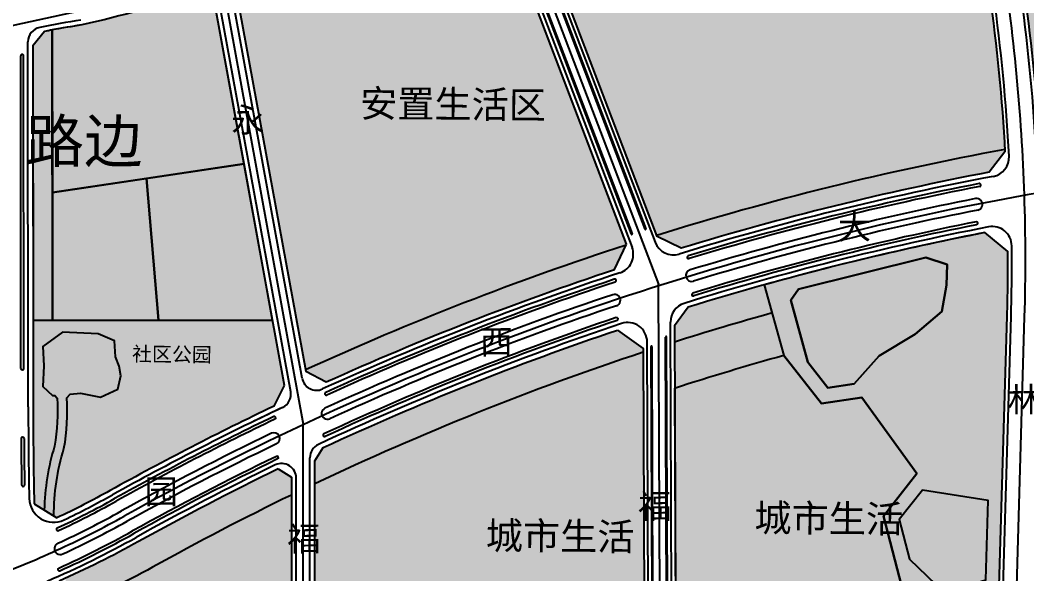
# Model space of a CAD drawing. Extents: x 2442 to 11417, y 1140 to 9206.
# Drawn here: x 4040 to 5074, y 6611 to 7179 of the extents above; entities that cross this region are included whole.
import ezdxf

# ---------------------------------------------------------------- set-up
doc = ezdxf.new("R2010")
doc.units = 0
doc.header["$LTSCALE"] = 1000
doc.header["$MEASUREMENT"] = 0
doc.linetypes.add('DASHDOT', pattern=[25.4, 12.7, -6.35, 0, -6.35])
for name, color, linetype in [('DIM2', 5, 'Continuous'), ('FGX', 212, 'Continuous'), ('RD-中线', 7, 'DASHDOT'), ('RD-侧石线', 5, 'Continuous'), ('RD-红线', 1, 'Continuous'), ('RD-绿线', 3, 'Continuous'), ('YD-A2', 21, 'Continuous'), ('YD-B1', 240, 'Continuous'), ('YD-E1', 131, 'Continuous'), ('YD-E2', 126, 'Continuous'), ('YD-G1', 100, 'Continuous'), ('YD-G2', 94, 'Continuous'), ('YD-R1', 51, 'Continuous'), ('YD-R2', 50, 'Continuous'), ('YD-U12', 144, 'Continuous'), ('路名', 7, 'Continuous')]:
    doc.layers.add(name, color=color, linetype=linetype)
doc.layers.add('T700', color=10, linetype='Continuous', lineweight=13)
doc.styles.add('STYLE5', font='simhei.ttf', dxfattribs={"height": 16})
doc.styles.add('黑体', font='simhei.ttf')

msp = doc.modelspace()

# ---------------------------------------------------------------- hatches: boundary and pattern name
at = {"layer": 'YD-A2'}
msp.add_hatch(color=256, dxfattribs=at).paths.add_polyline_path([(4169.793875471056, 7016.580943154296), (4073.242562177256, 7002.129366808569), (4073.342916722471, 6871.03373714844), (4182.077596558145, 6871.033737148951)])
at = {"layer": 'YD-B1'}
msp.add_hatch(color=256, dxfattribs=at).paths.add_polyline_path([(4270.103920619331, 7031.595117754753), (4169.793875470998, 7016.580943154295), (4182.077596558191, 6871.033737150348), (4299.505970202987, 6871.033737149979)])
at = {"layer": 'YD-E1'}
for points in [[(4922.635188990138, 6834.561406293949), (4959.754695824678, 6856.819011040497), (4986.976130063669, 6879.900906619923), (4991.925166360154, 6907.104606816546), (4992.678634245125, 6928.065565692541), (4970.731310560142, 6935.459152796692), (4839.934560817332, 6902.786760047701), (4831.897717302767, 6891.441854408762), (4849.220308013129, 6827.96655395069), (4869.842513233161, 6801.587144586568), (4897.063562004638, 6805.708949202431)], [(4137.943454056598, 6833.29911311899), (4136.967330612606, 6849.709210939938), (4120.355542109664, 6856.857385117792), (4083.701029451739, 6858.793426062839), (4063.36357867404, 6844.038690256081), (4064.520540242651, 6824.05144678131), (4063.395014937674, 6802.972719933661), (4073.402246616342, 6793.529626384907), (4075.551919868671, 6793.725646514762), (4077.942604489912, 6790.831252704669, -0.06141340826409002), (4075.356470707338, 6741.661040635889, 0.06878588657832559), (4064.828810125195, 6676.042094103359), (4074.773456774201, 6669.825986460901, -0.07590597790079652), (4085.09427650072, 6739.306895584392, 0.06192268102694781), (4087.931390504658, 6791.340429987369), (4091.343525291672, 6795.165620028073), (4102.045557562597, 6796.141495665535), (4122.790455411334, 6791.79417844148), (4140.334152100091, 6800.075113875488), (4143.469337099756, 6813.913834381668), (4141.877987599009, 6823.945630210609)], [(4953.978057618009, 6625.453331740991), (4989.941542966035, 6591.146606711389), (5032.107440492397, 6604.286692887945), (5034.648432249473, 6685.725186868356), (4967.05547839742, 6696.517575076718), (4943.352219581768, 6666.294804574222)]]:
    msp.add_hatch(color=256, dxfattribs=at).paths.add_polyline_path(points)
at = {"layer": 'YD-E2'}
h = msp.add_hatch(color=256, dxfattribs=at)
edge = h.paths.add_edge_path()
edge.add_line((4880.735541313672, 6465.795523828965), (5023.92675430489, 6455.707058661255))
edge.add_line((5023.926754304885, 6455.707058661722), (5039.936712626943, 6469.51869867243))
edge.add_arc((3063.783077821341, 6621.639741336965), 1981.999999994134, 355.5981464737637, 358.3112523362528)
edge.add_line((5044.922229821988, 6563.230320975952), (5054.116373145582, 6875.078601523187))
edge.add_arc((3072.97722113969, 6933.488021884616), 1981.999999999388, 358.3112523362452, 360.2298825423195)
edge.add_line((5054.96126823367, 6941.440195330727), (5031.114772403756, 6960.98654640379))
edge.add_arc((5602.343308362852, 4046.437188495399), 2969.999999996338, 101.0889574996785, 105.5806874122826)
edge.add_line((4804.61570148624, 6907.299063037344), (4824.827486811406, 6834.8142630183))
edge.add_line((4824.827486811297, 6834.814263017834), (4863.422810588048, 6785.444089720968))
edge.add_line((4863.422810588105, 6785.444089720969), (4904.683763319968, 6791.691813198569))
edge.add_line((4904.683763319968, 6791.691813198569), (4961.351661090715, 6713.551165677387))
edge.add_line((4961.351661090712, 6713.551165677853), (4926.965160239386, 6669.706758808971))
edge.add_line((4926.965160239328, 6669.70675880897), (4947.839108964428, 6589.475646040406))
edge.add_line((4947.839108964494, 6589.475646039941), (4912.759877141005, 6557.393997342291))
edge.add_line((4912.759877141001, 6557.393997342757), (4899.428508473167, 6527.629341177968))
edge.add_line((4899.428508473171, 6527.629341177502), (4880.735541313672, 6465.795523828966))
h.paths.add_polyline_path([(5030.262994137673, 6565.426084410698), (5014.960119060886, 6570.068548731121), (4990.399024928211, 6573.602516090807), (4954.698499151293, 6575.421822212766), (4925.178127885072, 6548.424019492018), (4913.509596245187, 6522.371943304844), (4906.66520895041, 6499.731632098818), (4933.185475107763, 6478.457078277931), (4973.848983787924, 6479.112620794906), (5013.807677873949, 6493.151855720213), (5027.854030216316, 6506.87318853834)], flags=16)
h.paths.add_polyline_path([(5034.648432249525, 6685.725186868823), (4967.055478397479, 6696.517575076718), (4943.352219581771, 6666.294804573757), (4953.978057618242, 6625.453331740992), (4989.941542966273, 6591.146606710926), (5032.107440492391, 6604.28669288841)], flags=16)
h.paths.add_polyline_path([(4839.934560816866, 6902.786760047697), (4970.731310560026, 6935.459152796691), (4992.67863424512, 6928.065565693007), (4991.92516636015, 6907.104606817012), (4986.976130063893, 6879.900906620857), (4959.754695823391, 6856.819011041415), (4922.635188990142, 6834.561406293484), (4897.063562004925, 6805.708949202899), (4869.842513233223, 6801.587144586103), (4849.2203080129, 6827.966553950222), (4831.897717302592, 6891.44185440876)], flags=16)
at = {"layer": 'YD-G1'}
msp.add_hatch(color=256, dxfattribs=at).paths.add_polyline_path([(4299.505970203047, 6871.033737149979), (4182.077596558191, 6871.033737150348), (4073.342916722471, 6871.03373714844), (4053.342910862544, 6871.03373714893), (4053.410986090006, 6782.105380294504, 0.005020537598240933), (4054.487345800651, 6682.506240864011), (4064.828810125195, 6676.042094103359, -0.06878588657832269), (4075.356470707338, 6741.661040635886, 0.06141340826409347), (4077.942604489912, 6790.831252704669), (4075.551919868672, 6793.725646514762), (4073.402246616344, 6793.529626384906), (4063.395014937672, 6802.972719933661), (4064.520540242653, 6824.051446781308), (4063.36357867404, 6844.038690256081), (4083.701029451739, 6858.793426062838), (4120.355542109666, 6856.857385117793), (4136.967330612606, 6849.709210939937), (4137.9434540566, 6833.29911311899), (4141.877987599009, 6823.945630210608), (4143.469337099756, 6813.913834381668), (4140.334152100091, 6800.075113875488), (4122.79045541133, 6791.794178441479), (4102.045557562593, 6796.141495665535), (4091.343525291672, 6795.165620028072), (4087.931390504658, 6791.340429987369, -0.06192268102695007), (4085.09427650072, 6739.30689558439, 0.07590597790079441), (4074.773456774201, 6669.825986460901), (4077.794290284743, 6667.937751822283, 0.01586365280175482), (4132.524668913207, 6696.066061961632, -0.01563117452365073), (4300.942134896743, 6782.722076017205), (4311.802128091331, 6803.885762276758)])
at = {"layer": 'YD-G2'}
for points in [[(4073.114761165778, 7169.078995614654, 0.002190946807823458), (4065.234847544132, 7167.566343384294), (4053.127189150746, 7152.836355926862), (4053.342910862561, 6871.03373714893), (4073.342916722471, 6871.03373714844)], [(5035.679847685682, 7022.977549772545), (5051.908529200004, 7043.737185039366, 0.0003276427555014397), (5051.762340385823, 7046.330619549242, 0.03022623462674754), (4694.069872977614, 6958.058621056996), (4694.533120836873, 6956.842873940724), (4719.052634354866, 6944.832880113396, -0.0269277506087524)], [(4650.774126090882, 6923.139483020306), (4662.61733157908, 6948.06002555337, 0.02899240617554948), (4333.273133750292, 6819.875648582049), (4333.524116942461, 6818.505056789523), (4354.456430299855, 6807.538117387797, -0.0262614111459221)], [(4804.615701486247, 6907.299063037314, 0.006869191568545555), (4726.320697835925, 6884.303356204156), (4712.219980984615, 6865.118049138769), (4712.282489915087, 6848.470689266527, -0.008908691712262403), (4812.673556101106, 6878.401468344715)], [(4680.321141950186, 6838.116812775972), (4680.306349426808, 6842.056353226758), (4653.919800125874, 6860.934097181826, 0.02743190230630268), (4351.489093991906, 6740.182487213966), (4342.806539518986, 6726.577712977934), (4342.806539519152, 6702.970103388546, -0.03094513984686411)], [(4318.806539519113, 6691.457672916289), (4318.806539518982, 6709.763786019542), (4305.296050613137, 6718.247138911717, 0.01363068534830002), (4161.629988506311, 6643.5981634771, -0.02036458909450908), (4086.695452202146, 6605.934605180302, 0.001637810120077131), (4087.98017794509, 6573.662638167091, 0.0232283932540082), (4176.1826483029, 6617.364214234854, -0.01366935168505509)]]:
    msp.add_hatch(color=256, dxfattribs=at).paths.add_polyline_path(points)
at = {"layer": 'YD-R1'}
msp.add_hatch(color=256, dxfattribs=at).paths.add_polyline_path([(5418.187740284706, 7376.204742607593), (5303.716473295173, 7487.976821809782), (5230.298737378616, 7543.842354166913), (5013.136312867748, 7504.144215810591), (5042.107483479205, 7374.906202226449, -0.04011573876810538), (5087.328163017379, 7054.790466024117), (5089.545792823519, 7053.019751478701, -0.02189756625467563), (5354.47985112575, 7086.348981055385, 0.02249394606383713), (5332.047904703781, 7237.022356925541), (5435.048145768669, 7261.77285533956)])
at = {"layer": 'YD-R2'}
for points in [[(5006.979292476281, 7367.031546878403), (4985.301767099689, 7463.733207872177), (4967.903322039267, 7473.30036350822), (4700.238727062286, 7377.180977920706), (4735.85200929112, 7283.717523518337), (4669.958832335442, 7260.055030225323), (4589.945688889118, 7231.322002656282), (4694.069872977614, 6958.058621056996, -0.03022623462674753), (5051.762340385823, 7046.330619549242, 0.04091254021676925)], [(4529.550809633009, 7299.951408237082), (4510.092472815595, 7308.898726651548), (4313.543032142183, 7238.31706650756, -0.007586936413180881), (4269.889996846759, 7222.255522240924), (4262.058577762458, 7208.770558643743), (4333.273133750292, 6819.875648582049, -0.02899240617554951), (4662.61733157908, 6948.060025553371), (4663.182353428674, 6949.248947847163)], [(4239.674698334942, 7197.765776258237), (4224.255930943789, 7207.046803355745, -0.02043191043713945), (4103.412737350896, 7174.232749444874, 0.008392444846155749), (4073.114761165778, 7169.078995614654), (4073.242562177311, 7002.129366809036), (4270.103920619043, 7031.595117754285)], [(4680.321141950186, 6838.116812775972, 0.03094513984686411), (4342.806539519152, 6702.970103388546), (4342.806539520472, 6515.695042130221), (4354.77686692385, 6502.851678710558), (4666.703593080161, 6480.875037505444), (4681.610179448599, 6494.820727487524)], [(4318.806539519113, 6691.457672916289, 0.01366935168506004), (4176.182648302849, 6617.364214234825, -0.02322839325399465), (4087.98017794509, 6573.66263816709, 0.01566211432162984), (4110.927877989008, 6265.735371493212), (4191.96794108311, 6265.735371493259), (4241.446626629755, 6265.735371493164), (4318.806539522167, 6265.735371494473)]]:
    msp.add_hatch(color=256, dxfattribs=at).paths.add_polyline_path(points)
h = msp.add_hatch(color=256, dxfattribs=at)
edge = h.paths.add_edge_path()
edge.add_line((4863.422810588105, 6785.444089720969), (4824.827486812588, 6834.814263016449))
edge.add_arc((5602.343308357715, 4046.437188497213), 2894.749999992879, 105.5806874121832, 107.903370641958)
edge.add_line((4712.460689069601, 6801.012743160614), (4713.618872888783, 6492.565571028151))
edge.add_line((4713.618872888786, 6492.565571027685), (4728.638105028072, 6476.511472497061))
edge.add_line((4728.638105028072, 6476.511472497062), (4880.735541313788, 6465.795523828967))
edge.add_line((4880.735541313788, 6465.795523828967), (4899.428508473055, 6527.6293411775))
edge.add_line((4899.428508473055, 6527.6293411775), (4912.759877141409, 6557.39399734276))
edge.add_line((4912.759877141403, 6557.393997343226), (4947.839108964426, 6589.475646040872))
edge.add_line((4947.83910896443, 6589.475646040407), (4926.965160239153, 6669.706758808969))
edge.add_line((4926.965160239091, 6669.706758809434), (4961.351661090595, 6713.551165677852))
edge.add_line((4961.351661090654, 6713.551165677852), (4904.683763319907, 6791.691813199033))
edge.add_line((4904.68376331991, 6791.691813198568), (4863.422810588105, 6785.444089720968))
at = {"layer": 'YD-U12'}
msp.add_hatch(color=256, dxfattribs=at).paths.add_polyline_path([(4812.673556101106, 6878.401468344715, 0.008908691712262403), (4712.282489915087, 6848.470689266527), (4712.460689069561, 6801.012743160152, -0.01013496445142188), (4824.827486811968, 6834.814263016291)])

# ---------------------------------------------------------------- linework, layer by layer
at = {"layer": 'FGX'}
for points in [[(4239.674698334942, 7197.765776258237), (4224.255930943789, 7207.046803355745, -0.02043191043713945), (4103.412737350896, 7174.232749444874, 0.008392444846155749), (4073.114761165778, 7169.078995614654), (4073.242562177311, 7002.129366809036), (4270.103920619043, 7031.595117754285), (4239.674698334942, 7197.765776258237)], [(4073.114761165778, 7169.078995614654, 0.002190946807823458), (4065.234847544132, 7167.566343384294), (4053.127189150746, 7152.836355926862), (4053.342910862561, 6871.03373714893), (4073.342916722471, 6871.03373714844), (4073.114761165778, 7169.078995614654, 0.002190946807823458)]]:
    msp.add_lwpolyline(points, format="xyb", close=True, dxfattribs=at)
for points in [[(5051.762340385823, 7046.330619549243, 0.03022623462674755), (4694.069872977614, 6958.058621056996, 0.03022623462674755)], [(5044.922229821988, 6563.230320975952), (5054.11637314558, 6875.078601523187), (5054.11637314558, 6875.078601523187, 0.00837179913264843), (5054.961268233666, 6941.440195331193), (5054.96126823367, 6941.440195330727), (5031.114772403758, 6960.98654640379), (5031.1147724037, 6960.986546403789, 0.01960137881781773), (4804.615701486129, 6907.299063036878), (4804.61570148624, 6907.299063037344), (4824.827486811408, 6834.814263018301), (4824.827486811297, 6834.814263017834), (4863.422810588047, 6785.444089720969), (4863.422810588105, 6785.444089720969), (4904.683763319968, 6791.691813198569), (4904.683763319968, 6791.691813198569), (4961.351661090717, 6713.551165677387), (4961.351661090712, 6713.551165677853), (4926.965160239386, 6669.706758808971), (4926.965160239328, 6669.70675880897), (4947.83910896443, 6589.475646040407)], [(4662.61733157908, 6948.060025553371, 0.02899240617554948), (4333.273133750292, 6819.87564858205)], [(4812.673556101106, 6878.401468344715, 0.00890869171226233), (4712.282489915087, 6848.470689266527)], [(4074.773456774201, 6669.825986460901, -0.07590597790079655), (4085.09427650072, 6739.306895584392, 0.06192268102694787), (4087.931390504658, 6791.340429987369), (4091.343525291672, 6795.165620028072), (4102.045557562597, 6796.141495665535), (4122.790455411334, 6791.79417844148), (4140.334152100091, 6800.075113875488), (4143.469337099756, 6813.913834381667), (4141.877987599009, 6823.945630210607), (4137.9434540566, 6833.299113118992), (4136.967330612606, 6849.709210939938), (4120.355542109668, 6856.857385117793), (4083.701029451739, 6858.793426062839), (4063.36357867404, 6844.038690256081), (4064.520540242651, 6824.051446781305), (4063.395014937674, 6802.97271993366), (4073.402246616344, 6793.529626384907), (4075.551919868671, 6793.725646514761), (4077.942604489912, 6790.831252704669, -0.06141340826409002), (4075.356470707338, 6741.661040635889, 0.06878588657832559), (4064.828810125195, 6676.042094103359)], [(4680.321141950186, 6838.116812775971, 0.03094513984686398), (4342.806539519153, 6702.970103388547)], [(4863.422810588105, 6785.444089720969), (4824.827486812588, 6834.814263016449), (4824.82748681253, 6834.814263016448, 0.01013496445147351), (4712.460689069547, 6801.012743160149), (4712.460689069601, 6801.012743160614), (4713.618872888783, 6492.565571028151), (4713.618872888786, 6492.565571027685), (4728.638105028072, 6476.511472497062), (4728.638105028072, 6476.511472497062), (4880.735541313788, 6465.795523828967), (4880.735541313788, 6465.795523828967), (4899.428508473055, 6527.6293411775), (4899.428508473055, 6527.6293411775), (4912.759877141409, 6557.39399734276), (4912.759877141403, 6557.393997343226), (4947.839108964425, 6589.475646040873), (4947.83910896443, 6589.475646040407), (4926.965160239153, 6669.706758808969), (4926.965160239091, 6669.706758809434), (4961.351661090595, 6713.551165677852), (4961.351661090654, 6713.551165677852), (4904.683763319907, 6791.691813199033), (4904.68376331991, 6791.691813198568), (4863.422810588105, 6785.444089720969)], [(4318.806539519113, 6691.457672916289, 0.01366935168506004), (4176.182648302849, 6617.364214234825, -0.02322839325399455), (4087.98017794509, 6573.66263816709, -0.02322839325399455)]]:
    msp.add_lwpolyline(points, format="xyb", dxfattribs=at)
for points in [[(4270.103920619331, 7031.595117754753), (4169.793875470998, 7016.580943154295), (4182.077596558191, 6871.033737150348), (4299.505970202987, 6871.033737149979), (4270.103920619331, 7031.595117754753)], [(4169.793875471056, 7016.580943154296), (4073.242562177256, 7002.129366808569), (4073.342916722471, 6871.03373714844), (4182.077596558145, 6871.033737148951), (4169.793875471056, 7016.580943154296)], [(4922.635188990138, 6834.561406293949), (4959.754695824678, 6856.819011040497), (4986.976130063669, 6879.900906619923), (4991.925166360154, 6907.104606816546), (4992.678634245125, 6928.065565692541), (4970.731310560142, 6935.459152796692), (4839.934560817332, 6902.786760047701), (4831.897717302767, 6891.441854408762), (4849.220308013129, 6827.96655395069), (4869.842513233161, 6801.587144586568), (4897.063562004638, 6805.708949202431), (4922.635188990138, 6834.561406293949)], [(4953.978057618009, 6625.453331740991), (4989.941542966035, 6591.146606711389), (5032.107440492397, 6604.286692887945), (5034.648432249473, 6685.725186868356), (4967.05547839742, 6696.517575076718), (4943.352219581768, 6666.294804574222), (4953.978057618009, 6625.453331740991)]]:
    msp.add_lwpolyline(points, close=True, dxfattribs=at)
for points in [[(4839.934560816866, 6902.786760047697), (4970.731310560084, 6935.459152796691), (4970.731310560026, 6935.459152796691), (4992.678634245116, 6928.065565693472), (4992.67863424512, 6928.065565693007), (4991.925166360092, 6907.104606817012), (4991.92516636015, 6907.104606817012), (4986.976130063897, 6879.900906620392), (4986.976130063893, 6879.900906620857), (4959.754695823449, 6856.819011041415), (4959.754695823391, 6856.819011041415), (4922.635188990083, 6834.561406293483), (4922.635188990142, 6834.561406293484), (4897.063562004922, 6805.708949203365), (4897.063562004925, 6805.708949202899), (4869.842513233227, 6801.587144585637), (4869.842513233223, 6801.587144586103), (4849.220308012897, 6827.966553950688), (4849.2203080129, 6827.966553950222), (4831.897717302592, 6891.44185440876), (4831.897717302592, 6891.44185440876), (4839.934560816871, 6902.786760047231)], [(5034.648432249525, 6685.725186868823), (4967.055478397473, 6696.517575077184), (4967.055478397479, 6696.517575076718), (4943.352219581771, 6666.294804573757), (4943.352219581771, 6666.294804573757), (4953.978057618246, 6625.453331740527), (4953.978057618242, 6625.453331740992), (4989.941542966331, 6591.146606710926), (4989.941542966273, 6591.146606710926), (5032.107440492391, 6604.28669288841), (5032.107440492391, 6604.28669288841), (5034.648432249467, 6685.725186868822)]]:
    msp.add_lwpolyline(points, dxfattribs=at)
at = {"layer": 'RD-中线'}
for points in [[(5131.016023635546, 3395.651613118374), (5199.217247084847, 4388.143183891243, 0.1137710661147161), (5128.546086888848, 4831.818982073167), (4963.336869293453, 5240.074703004486, -0.1796348773686695), (4943.120018056929, 5935.859037828403), (4958.169066662515, 5980.311646475074, 0.07437575587396211), (5062.914411828111, 6562.699862061921), (5072.108555151699, 6874.548142609621, 0.06258091942518179), (5024.543387977741, 7370.968874552425), (4964.564247946382, 7638.530893985442)], [(4144.812187208363, 3111.533819686681), (4196.496639344776, 3414.620693076043, 0.09610788171275121), (4180.830149113908, 4103.895452582926), (4151.67458734235, 4237.822916563206, -0.09651423076798844), (4134.991376803147, 4998.803108492839), (4161.256731532836, 5151.344939767523, 0.09115950292658971), (4155.901769830074, 5625.053671814245), (4116.172871819057, 5828.210750753255, -0.0481258101556819), (4023.410994879985, 6782.08241510898), (4022.883254925739, 7471.482197197382)], [(4100.630890999655, 7188.470626764042), (3934.835542420618, 7152.118586800472, 0.05930205919223207), (3822.632046027702, 7113.145175353229), (3491.758784846796, 6952.181763407881)], [(6377.874938791787, 7016.57200000093), (5727.945420785974, 7043.806720157228, 0.1379512792576534), (4147.077328709773, 6669.832112719373, -0.07350594465823158), (3873.351040768013, 6566.889318039734), (3718.385881960674, 6533.378428768345, 0.009777899448337195), (3680.330496687417, 6524.366643634324), (3461.289701370159, 6467.951019454476, -0.03741794478797261), (3306.813653356623, 6440.275283607903), (3188.536323114937, 6428.111972580827, 0.05498476638893671), (2974.184855312193, 6381.900867575398), (2959.693708951652, 6377.063331541385)]]:
    msp.add_lwpolyline(points, format="xyb", dxfattribs=at)
for points in [[(4470.183847462562, 7500.689412179345), (4696.059217980493, 6907.902365558471)], [(4331.326806524225, 6763.88397767661), (4246.534477861358, 7226.925620945209)], [(4697.715963681629, 6466.678340806287), (4696.059217981716, 6907.902365558482)], [(4330.806539522762, 6189.735371495337), (4330.806539518693, 6763.640575335767)]]:
    msp.add_lwpolyline(points, dxfattribs=at)
at = {"layer": 'RD-侧石线'}
for p, q in [((4554.231467947011, 7313.816505266719), (4692.483203254858, 6950.988819914759)), ((4531.43340664035, 7306.244578176256), (4668.766911130908, 6945.826696656642)), ((4329.758727727327, 6811.308956237728), (4256.310063719462, 7212.404086120068)), ((4318.036279175689, 6797.600223974946), (4243.570256307386, 7204.251039446562)), ((4048.410987555009, 6782.101552763817), (4048.124046878225, 7156.939270642001)), ((4709.64063799334, 6486.76158505598), (4708.204962702926, 6869.110203728173)), ((4685.625756327909, 6490.679807352619), (4684.28155917129, 6848.665996520203))]:
    msp.add_line(p, q, dxfattribs=at)
at = {"layer": 'RD-侧石线', "linetype": 'ByBlock'}
for p, q in [((5048.920492489948, 6563.112441216967), (5058.114635813592, 6874.960721764668)), ((4337.806539520441, 6510.219212558465), (4337.806539518944, 6729.766810932957)), ((4323.806539522724, 6216.735371495955), (4323.806539518955, 6708.835097830004))]:
    msp.add_line(p, q, dxfattribs=at)
for centre, radius, start, end in [((3072.977221140505, 6933.488021884623), 1985.999999998588, 3.057189651560135, 12.63506295918615), ((3072.977221137828, 6933.488021884597), 2014.000000001366, 3.292794661025706, 12.63506295918615), ((4241.776549446193, 6269.182196532402), 920.5659713123495, 98.70338210419635, 101.3781039921821), ((3072.977221140662, 6933.488021886487), 1985.999999998517, 358.3112523434015, 0.4004430456917287)]:
    msp.add_arc(centre, radius, start, end, dxfattribs=at)
at = {"layer": 'RD-侧石线'}
for centre, radius, start, end in [((4063.124042483196, 7156.950753235928), 15, 101.3781039921821, 180.043860285872), ((5036.179206539451, 7038.340129733102), 20, 280.7154971217088, 3.057189651560135), ((5602.343308366699, 4046.437188488916), 3025.000000003321, 100.7154971217088, 107.01769069207), ((5602.343308367508, 4046.437188495444), 2974.999999997087, 100.991576186897, 107.2065195529938), ((5038.92920491322, 6947.228381948306), 20, 0.4004430456917287, 100.991576186897), ((4711.172415294215, 6958.110150784549), 20, 200.8588245295631, 287.01769069207), ((4650.077699091664, 6938.705365787319), 20, 288.2238849059897, 20.8588245295631), ((5602.343308364263, 4046.437188487962), 3025.000000003463, 108.2238849059897, 114.4412421882231), ((4728.204821712825, 6869.185300909294), 20, 107.2065195529938, 180.2151380847863), ((4664.281700161333, 6848.590899339082), 20.0000000000027, 0.2151380847862715, 108.5087173562032), ((5602.343308404706, 4046.437188391953), 2975.00000010729, 108.5087173562032, 114.9698191117902), ((4344.513383272319, 6814.01083331547), 15, 190.3770488565938, 294.4412421882232), ((4303.281623630632, 6794.898346896554), 15, 295.2977856658922, 10.3770488551535), ((9013.409532809605, 6785.902290990844), 4964.999999999126, 180.043860285872, 181.1301341354985), ((5602.34330836375, 4046.437188491699), 3025.000000000296, 115.2977856658922, 119.0182813258247), ((5602.343308335119, 4046.437188473712), 3025.00000000347, 115.2977856665912, 115.9197768034774), ((4352.80653951909, 6729.766810932199), 15, 114.9698191117902, 180.0000000006253), ((4308.806539518955, 6708.835097829889), 15, 4.168816632087861e-10, 115.9129862943255), ((5602.343308363605, 4046.437188492283), 2974.999999999714, 115.9129862943255, 119.0182813258247), ((4074.370475735712, 6688.469274564185), 25, 181.1301341354985, 295.7271560481046), ((3661.988668825135, 7544.297087461832), 975.0000000000014, 295.7271560481985, 299.0182813258247), ((3661.988668825135, 7544.297087461828), 1024.999999999998, 293.3229977169705, 299.0182813258247)]:
    msp.add_arc(centre, radius, start, end, dxfattribs=at)
at = {"layer": 'RD-红线'}
for points in [[(5813.4806574223, 7722.359155501044), (5843.902687864531, 7344.347425044206, -0.0653018491720767), (5831.19967663408, 7091.069986521232), (5805.559400696045, 7070.580702918312), (5729.201441910118, 7073.780415473552, 0.05127305771633305), (5110.538236023302, 7036.257880577282), (5087.328163017379, 7054.790466024117, 0.04011573876810538), (5042.107483479205, 7374.906202226449), (4992.197373207338, 7597.551106562851), (5007.271352740379, 7621.426465333405, -0.01531426595934791), (5234.98511367866, 7666.006067741874), (5241.21521717633, 7667.046484002854), (5308.335982997085, 7677.98877381916), (5392.940436010878, 7691.112343106305, -0.00916644614316268), (5791.442449282385, 7740.643924539607)], [(5051.908529200004, 7043.737185039366), (5035.679847685682, 7022.977549772545, 0.02692775060875239), (4719.052634354866, 6944.832880113396), (4694.533120836873, 6956.842873940723), (4559.673404812376, 7310.768548028624), (4568.449745325866, 7329.855047672822), (4967.903322039268, 7473.300363508221), (4985.301767099689, 7463.733207872179), (5006.979292476281, 7367.031546878403, -0.041240735791855)], [(4663.182353428674, 6949.248947847164), (4529.550809633007, 7299.951408237082), (4510.092472815591, 7308.898726651547), (4313.543032142183, 7238.31706650756, -0.007586936413180881), (4269.889996846759, 7222.255522240924), (4262.058577762456, 7208.770558643742), (4333.524116942459, 6818.505056789522), (4354.456430299855, 6807.538117387797, -0.02626141114592211), (4650.774126090882, 6923.139483020306)], [(5054.96126823367, 6941.440195330727), (5031.114772403695, 6960.986546404255, 0.02647413501283909), (4726.320697835927, 6884.303356204156), (4712.219980984615, 6865.118049138769), (4713.618872888779, 6492.565571028616), (4728.638105028602, 6476.511472496602), (5023.926754304885, 6455.707058661722), (5039.936712626892, 6469.518698671964, 0.01183871060249199), (5044.922229821988, 6563.230320975952), (5054.116373145585, 6875.078601522721, 0.008371799132648556)], [(4653.919800125874, 6860.934097181826), (4680.306349426806, 6842.056353226757), (4681.610179448599, 6494.820727487522), (4666.703593080161, 6480.875037505444), (4354.776866923854, 6502.851678710558), (4342.806539520472, 6515.695042130224), (4342.806539518986, 6726.577712977934), (4351.489093991906, 6740.182487213966, -0.02743190230630268)]]:
    msp.add_lwpolyline(points, format="xyb", close=True, dxfattribs=at)
for points in [[(4311.802128091331, 6803.885762276758), (4239.674698334884, 7197.765776258237), (4224.255930943789, 7207.046803355745, -0.02043191043713944), (4103.412737350896, 7174.232749444874, 0.01058358625869947), (4065.234847543903, 7167.566343383825), (4053.127189150697, 7152.83635592593), (4053.410986090006, 6782.105380294504, 0.005020537598240842), (4054.487345800651, 6682.506240864013, 0.005020537598240842)], [(4300.942134896744, 6782.722076017206, 0.01563117452364834), (4132.524668913233, 6696.066061961646, -0.01586365280176269), (4077.794290284743, 6667.937751822283, -0.01586365280176269)], [(4305.296050613135, 6718.247138911718, 0.01363068534829992), (4161.629988506311, 6643.5981634771, -0.02211280056055527), (4080.126267010153, 6602.988982225259, -0.02211280056055527)], [(4318.806539518982, 6709.763786019543), (4318.806539522488, 6220.735371494707), (4303.80653952264, 6205.735371494921), (4105.463542522615, 6205.735371493131), (4085.401102037833, 6223.467489228336, -0.01743192110603812), (4058.192146517442, 6568.139450775005, -0.01743192110603812)]]:
    msp.add_lwpolyline(points, format="xyb", dxfattribs=at)
for points in [[(4300.942134896744, 6782.722076017207), (4311.802128091331, 6803.885762276759)], [(4305.296050613137, 6718.247138911717), (4318.806539518982, 6709.763786019543)], [(4054.48734580065, 6682.506240864012), (4077.794290284743, 6667.937751822283)]]:
    msp.add_lwpolyline(points, dxfattribs=at)
at = {"layer": 'RD-绿线'}
for p, q in [((4552.615499736996, 7304.015131225239), (4681.973739787922, 6964.527523968883)), ((4553.549960338923, 7304.37119776829), (4682.908200389849, 6964.883590511932)), ((4538.598590707508, 7298.674133072976), (4667.905285390691, 6959.321801416917)), ((4539.533051309434, 7299.030199616024), (4668.839745992616, 6959.677867959967)), ((4040.880823761381, 6821.502390412408), (4040.635161980565, 7142.416462231877)), ((4043.880813750375, 6821.516616365139), (4043.63516110162, 7142.418758750391)), ((4704.599180478941, 6497.79315053223), (4703.26276577233, 6853.706719623759)), ((4705.599173429469, 6497.796905390871), (4704.262758722853, 6853.710474482863)), ((4689.599265410779, 6497.742369967003), (4688.298805233058, 6844.080539566364)), ((4690.599258361308, 6497.746124825644), (4689.298798183583, 6844.08429442547))]:
    msp.add_line(p, q, dxfattribs=at)
for centre, radius, start, end in [((4042.135161541089, 7142.417610491366), 1.50000000002605, 0.04386025929584523, 180.0438602859763), ((5602.343308370351, 4046.437188491998), 3020.500000002618, 101.0106822322773, 106.8557807445996), ((5602.343308370579, 4046.437188492466), 3017.500000002207, 101.0106822322773, 106.8557807445996), ((5025.738440428293, 7009.862204631659), 1.500000000207798, 281.0106822322772, 101.0106822322773), ((5602.343308367777, 4046.437188493371), 3006.000000000599, 101.1367763891356, 106.9034410282002), ((5022.887943230198, 6989.943852290793), 5.999999999662763, 281.1367763891355, 101.1367763891356), ((5602.343308368279, 4046.437188495704), 2993.999999998856, 101.1367763891356, 106.9034410282002), ((5602.343308370822, 4046.437188497591), 2982.499999997726, 101.2156112609501, 106.9816826423887), ((5022.533970373479, 6970.50663561342), 1.500000000207798, 281.2156112609501, 101.2156112609501), ((4682.440970088886, 6964.705557240407), 0.4999999999084072, 200.8588245012265, 20.85882450122647), ((5602.343308370066, 4046.437188497584), 2979.499999997447, 101.2156112609501, 106.9816826423887), ((4668.372515691653, 6959.499834688442), 0.4999999999084072, 200.8588245012265, 20.85882450122647), ((4726.943002551012, 6935.73386841051), 1.500000000207798, 106.8557807445996, 286.8557807414351), ((4730.064337898219, 6916.825559024573), 5.999999999662763, 106.9034410282002, 286.9034410250509), ((5602.343308363736, 4046.43718849175), 3020.500000000245, 108.368851192967, 114.4119513414602), ((5602.343308363726, 4046.437188491785), 3017.500000000209, 108.368851192967, 114.4119513414602), ((4650.956374994315, 6911.611511812307), 1.499999999999877, 288.368851192967, 108.368851192967), ((5602.34330836369, 4046.437188491917), 3006.000000000077, 108.4933857089663, 114.5524621445843), ((4650.757772229907, 6891.518025203144), 6.000000000000209, 288.4933857089663, 108.4933857089663), ((4731.69467858029, 6897.460156386865), 1.500000000207798, 106.9816826391245, 286.9816826359599), ((5602.343308363666, 4046.437188492061), 2993.999999999939, 108.4933857089663, 114.5524621445843), ((5602.343308363632, 4046.437188492194), 2982.499999999806, 108.5712445059667, 114.7834709867545), ((5602.343308363616, 4046.437188492229), 2979.499999999768, 108.5712445059667, 114.7834709867545), ((4652.943681894016, 6872.211657422473), 1.499999999999877, 288.5712445059667, 108.5712445059667), ((4703.76276224759, 6853.708597053544), 0.5000000000172933, 0.2151380582619714, 180.2151381116232), ((4688.798801708323, 6844.082416995683), 0.5000000000172933, 0.2151381116232307, 180.215138058262), ((4042.380818755908, 6821.509503388775), 1.500011859269396, 180.2716945625436, 0.2716945625435927), ((4354.607573402822, 6795.530954754194), 1.499999999999877, 114.4119513414602, 294.4119513414603), ((4355.764519209435, 6775.180731302633), 6.000000000000209, 114.5524621445843, 294.5524621445844), ((5602.343308363739, 4046.437188491752), 3020.500000000245, 115.5300451226792, 119.0182813258247), ((5602.343308363719, 4046.437188491782), 3017.500000000208, 115.5300451226792, 119.0182813258247), ((4301.201582986589, 6770.660235616208), 1.499999999999877, 295.5300451226792, 115.5300451226792), ((5602.343308363699, 4046.437188491921), 3006.000000000076, 115.7088182592771, 119.0182813258247), ((4300.950022045356, 6749.467990078541), 6.000000000000209, 295.7088182592771, 115.7088182592771), ((4042.543290504738, 6749.435856164617), 1.500085298515536, 359.8093004656607, 179.8093004656607), ((9013.409532805166, 6785.90229100303), 4972.499999996808, 180.4201318171426, 180.9685855793153), ((9013.409532805992, 6785.902291007695), 4969.499999997618, 180.420500568224, 180.9685855793153), ((5602.34330836365, 4046.437188492053), 2993.999999999938, 115.7088182592771, 119.0182813258247), ((4352.737369346942, 6752.882458061314), 1.499999999999877, 114.7834709867545, 294.7834709867545), ((5602.34330836363, 4046.437188492193), 2982.499999999805, 115.8206454297467, 119.0182813258247), ((5602.343308363616, 4046.437188492228), 2979.499999999769, 115.8206454297467, 119.0182813258247), ((4303.952411674634, 6729.819770121952), 1.499999999999877, 295.8206454297467, 115.8206454297467), ((4043.119820295142, 6701.871500903144), 1.50000000005469, 180.9685855793153, 0.968585579315326), ((3661.988668825139, 7544.297087461833), 979.5000000000003, 295.1434910475159, 299.0182813258247), ((3661.988668825137, 7544.297087461833), 982.5000000000009, 295.1434910475159, 299.0182813258247), ((3661.988668825132, 7544.297087461831), 994.0000000000026, 294.7876803114539, 299.0182813258247), ((3661.988668825132, 7544.297087461833), 1006.000000000004, 294.7876803114539, 299.0182813258247), ((4078.802505154879, 6656.250227299553), 1.499999999999877, 115.1434910475159, 295.1434910475159), ((3661.988668825135, 7544.297087461831), 1017.5, 294.2343939899832, 299.0182813258247), ((3661.988668825132, 7544.297087461831), 1020.500000000001, 294.2343939899832, 299.0182813258247), ((4081.245552053853, 6636.429439692983), 6.000000000000209, 114.7876803114539, 294.7876803114539), ((4080.258103278735, 6615.097603926748), 1.499999999999877, 114.2343939899832, 294.2343939899832)]:
    msp.add_arc(centre, radius, start, end, dxfattribs=at)
at = {"layer": 'YD-E1'}
msp.add_lwpolyline([(4839.934560816866, 6902.786760047697), (4970.731310560026, 6935.459152796691), (4992.67863424512, 6928.065565693007), (4991.92516636015, 6907.104606817012), (4986.976130063893, 6879.900906620857), (4959.754695823391, 6856.819011041415), (4922.635188990142, 6834.561406293484), (4897.063562004925, 6805.708949202899), (4869.842513233223, 6801.587144586103), (4849.2203080129, 6827.966553950222), (4831.897717302592, 6891.44185440876)], close=True, dxfattribs=at)
msp.add_lwpolyline([(5034.648432249525, 6685.725186868823), (4967.055478397479, 6696.517575076718), (4943.352219581771, 6666.294804573757), (4953.978057618242, 6625.453331740992), (4989.941542966273, 6591.146606710926), (5032.107440492391, 6604.28669288841), (5034.648432249525, 6685.725186868823)], dxfattribs=at)

# ---------------------------------------------------------------- texts
at = {"layer": 'DIM2', "style": 'STYLE5'}
for s, height, p in [('安置生活区', 28, (4389.242428728496, 7079.744134244509)), ('社区公园', 15, (4155.01588673488, 6828.910469050985)), ('城市生活', 28, (4794.310826643778, 6654.157016267069)), ('城市生活', 28, (4518.354687993124, 6635.984184377827))]:
    msp.add_text(s, height=height, rotation=359.451560011111, dxfattribs=at).set_placement(p)
at = {"layer": 'T700', "color": 7, "linetype": 'Continuous', "lineweight": 0, "insert": (4045.904291608545, 7076.94607363455), "char_height": 43.90399999999999, "width": 621.1485398373602, "attachment_point": 1, "style": '黑体'}
msp.add_mtext('路边', dxfattribs=at)
at = {"layer": '路名', "style": '黑体'}
for s, p in [('永', (4257.030187665576, 7063.999832765086)), ('大', (4880.343323308898, 6954.185815867296)), ('西', (4512.281550035448, 6836.186678714022)), ('林', (5054.627069505963, 6776.754715075762)), ('园', (4168.060295457686, 6682.39509347973)), ('福', (4675.147740577497, 6667.275858053549)), ('福', (4314.645203005248, 6633.750858198146))]:
    msp.add_text(s, height=25, rotation=0.5484399892900174, dxfattribs=at).set_placement(p)

doc.saveas('drawing.dxf')
